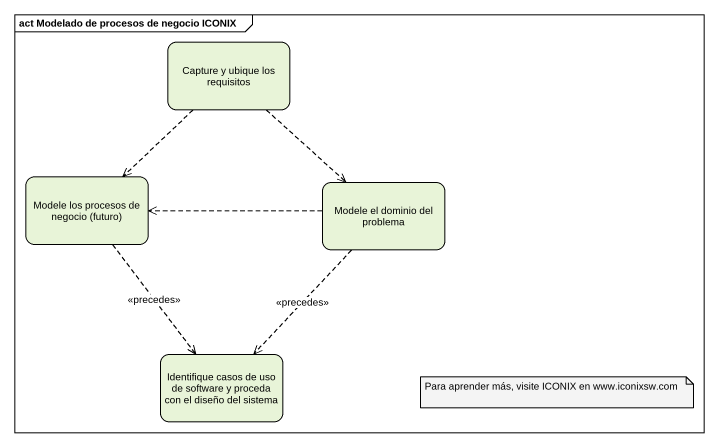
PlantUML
@startuml
mainframe act Modelado de procesos de negocio ICONIX
hide empty description
state "Capture y ubique los requisitos" as Capture_y_ubique_los
state "Modele los procesos de negocio (futuro)" as Modele_los_procesos_de
state "Modele el dominio del problema" as Modele_el_dominio_del
state "Identifique casos de uso de software y proceda con el diseño del sistema" as Identifique_casos_de_uso_de
Capture_y_ubique_los -[dashed]-> Modele_los_procesos_de
Capture_y_ubique_los -[dashed]-> Modele_el_dominio_del
Modele_los_procesos_de -[dashed]-> Identifique_casos_de_uso_de : <<precedes>>
Modele_el_dominio_del -left[dashed]-> Modele_los_procesos_de
Modele_el_dominio_del -[dashed]-> Identifique_casos_de_uso_de : <<precedes>>
note as N1
  Para aprender más, visite ICONIX en www.iconixsw.com
end note
@enduml
